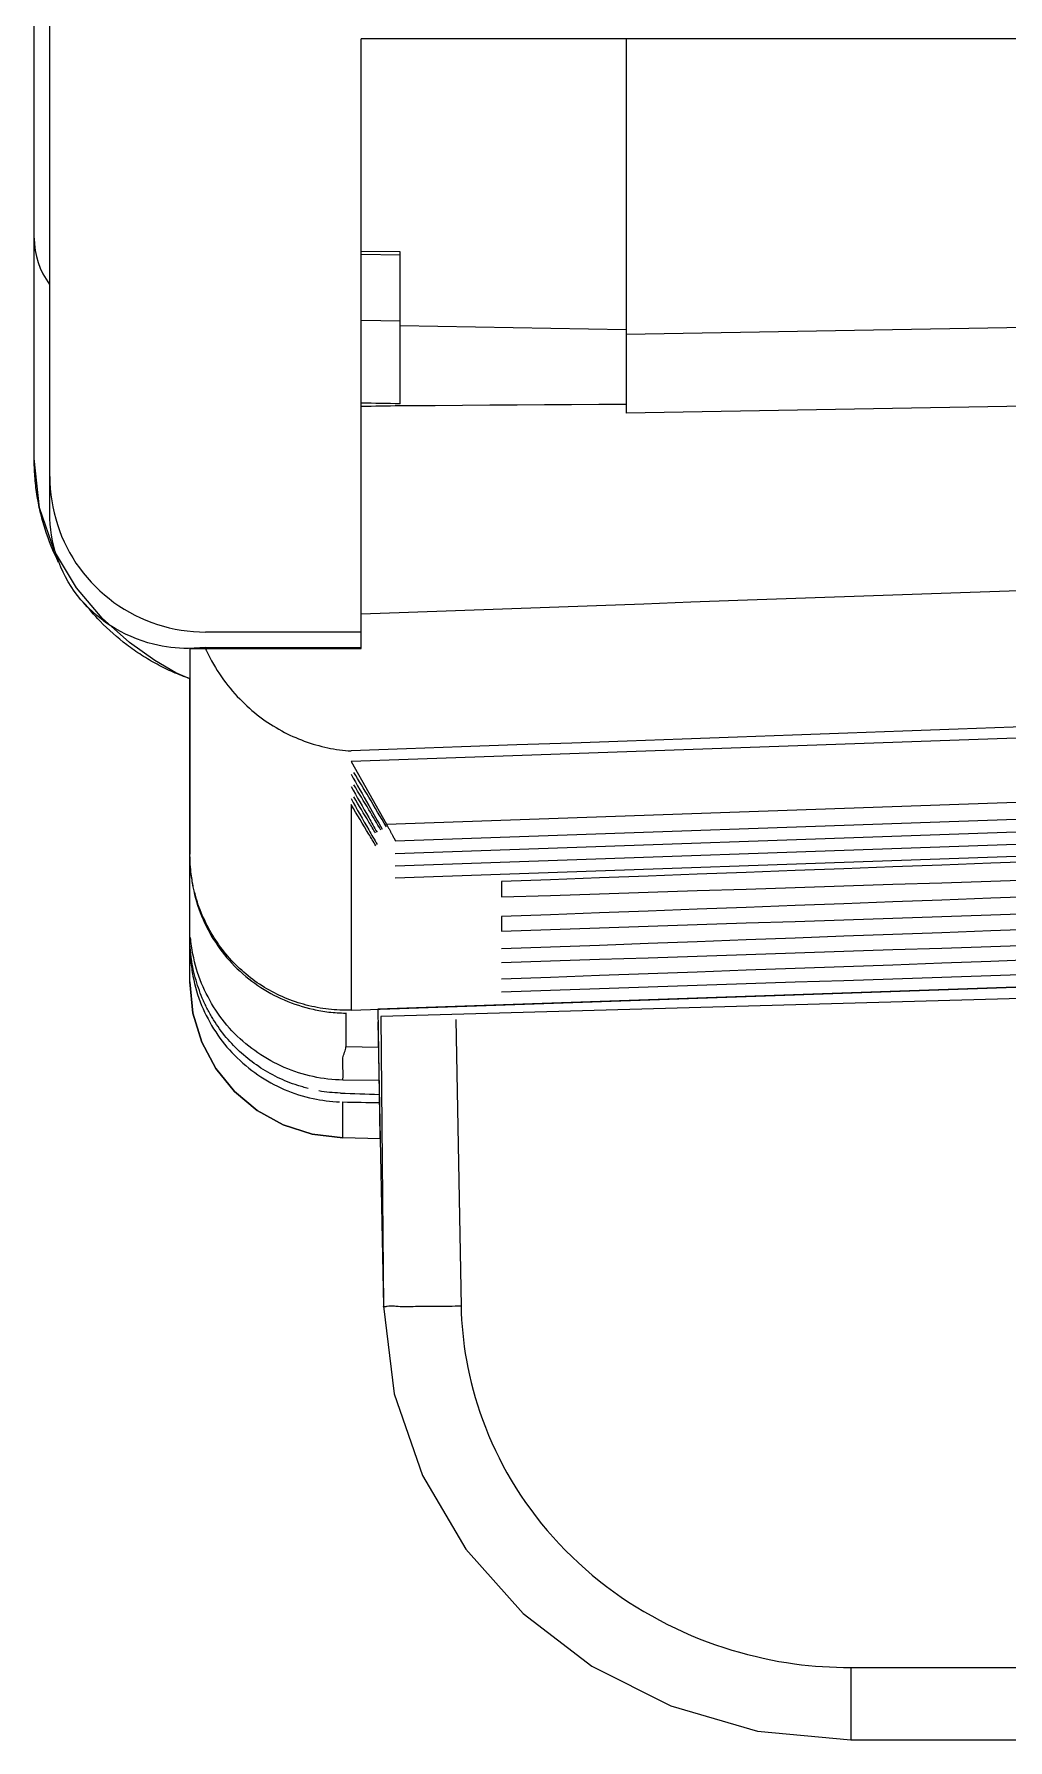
# Model space of a CAD drawing. Header units: metres. Extents: x 0 to 595, y 0 to 842.
# Drawn here: x 184.83 to 199.01, y 497.81 to 522.65 of the extents above; entities that cross this region are included whole.
import ezdxf

# ---------------------------------------------------------------- set-up
doc = ezdxf.new("R2010")
doc.units = ezdxf.units.M
doc.layers.add('SCHEMATICS', color=7, linetype='Continuous')

msp = doc.modelspace()

# ---------------------------------------------------------------- linework, layer by layer
at = {"layer": 'SCHEMATICS', "color": 7}
for p, q in [((185.06, 515.67), (185.06, 737.973)), ((184.832, 516.469), (184.832, 737.031)), ((184.832, 516.469), (184.832, 737.031)), ((208.418, 522.578), (189.594, 522.578)), ((189.594, 513.701), (189.594, 522.578)), ((193.449, 522.578), (193.449, 517.129)), ((190.16, 519.475), (189.594, 519.484)), ((190.16, 517.262), (190.16, 519.475)), ((190.16, 519.429), (189.594, 519.439)), ((190.16, 518.465), (189.598, 518.477)), ((207.849, 518.522), (193.449, 518.274)), ((193.449, 518.343), (190.16, 518.399)), ((207.849, 517.376), (193.449, 517.129)), ((189.594, 513.939), (187.328, 513.939)), ((187.328, 513.714), (187.077, 513.701)), ((187.093, 513.701), (189.594, 513.701)), ((187.099, 513.701), (187.099, 510.704)), ((187.328, 513.714), (189.594, 513.714)), ((187.099, 508.843), (187.099, 513.26)), ((208.72, 512.729), (189.445, 512.055)), ((189.445, 512.055), (189.96, 511.141)), ((189.96, 511.141), (208.187, 511.781)), ((190.089, 510.899), (208.053, 511.524)), ((189.448, 511.426), (189.448, 508.434)), ((190.089, 510.715), (208.053, 511.345)), ((190.089, 510.536), (208.053, 511.164)), ((190.089, 510.36), (208.053, 510.986)), ((191.635, 510.305), (191.635, 510.081)), ((191.635, 509.796), (191.635, 509.585)), ((189.448, 508.434), (208.188, 509.079)), ((207.504, 509.055), (189.836, 508.447)), ((207.461, 508.838), (189.878, 508.34)), ((189.368, 508.396), (189.368, 507.901)), ((189.836, 508.447), (189.866, 506.585)), ((189.878, 508.34), (189.915, 504.122)), ((190.971, 508.299), (191.048, 504.122)), ((189.837, 508.263), (189.915, 504.122)), ((189.846, 507.889), (189.368, 507.901)), ((189.855, 507.407), (189.327, 507.415)), ((189.327, 506.574), (189.327, 507.096)), ((189.87, 506.56), (189.327, 506.574)), ((189.87, 506.56), (189.327, 506.574)), ((189.866, 506.585), (189.87, 506.56)), ((196.717, 498.859), (200.617, 498.859)), ((196.717, 498.859), (196.717, 497.805)), ((196.717, 497.805), (200.617, 497.805)), ((196.717, 497.805), (200.617, 497.805))]:
    msp.add_line(p, q, dxfattribs=at)
for points in [[(184.832, 519.677), (184.836, 519.587), (184.846, 519.497), (184.864, 519.409), (184.889, 519.322), (184.921, 519.237), (184.96, 519.155), (185.005, 519.077), (185.057, 519.002)], [(190.16, 517.262), (190.089, 517.264), (190.019, 517.266), (189.948, 517.267), (189.878, 517.268), (189.807, 517.27), (189.736, 517.271), (189.665, 517.272), (189.594, 517.274)], [(190.16, 517.233), (190.089, 517.232), (190.019, 517.23), (189.948, 517.229), (189.878, 517.228), (189.807, 517.228), (189.736, 517.227), (189.665, 517.227), (189.594, 517.227)], [(190.273, 517.233), (190.259, 517.233), (190.246, 517.233), (190.232, 517.233), (190.218, 517.233), (190.204, 517.233), (190.19, 517.233), (190.175, 517.233), (190.16, 517.233)], [(193.449, 517.255), (193.052, 517.253), (192.655, 517.251), (192.259, 517.249), (191.862, 517.246), (191.465, 517.243), (191.068, 517.239), (190.67, 517.236), (190.273, 517.233)], [(187.099, 513.26), (186.896, 513.348), (186.589, 513.523), (186.218, 513.787), (185.824, 514.14), (185.448, 514.584), (185.13, 515.12), (184.911, 515.748), (184.832, 516.469)], [(184.842, 516.207), (184.84, 516.239), (184.838, 516.272), (184.836, 516.305), (184.835, 516.338), (184.834, 516.371), (184.833, 516.404), (184.832, 516.437), (184.832, 516.469)], [(184.872, 515.95), (184.867, 515.981), (184.863, 516.012), (184.858, 516.044), (184.855, 516.076), (184.851, 516.109), (184.848, 516.141), (184.845, 516.174), (184.842, 516.207)], [(185.06, 516.205), (185.062, 516.116), (185.067, 516.027), (185.076, 515.939), (185.088, 515.851), (185.104, 515.763), (185.123, 515.676), (185.146, 515.589), (185.172, 515.504)], [(184.921, 515.692), (184.914, 515.723), (184.907, 515.754), (184.901, 515.786), (184.895, 515.818), (184.889, 515.85), (184.883, 515.883), (184.877, 515.916), (184.872, 515.95)], [(184.993, 515.438), (184.983, 515.47), (184.973, 515.501), (184.963, 515.533), (184.954, 515.565), (184.946, 515.596), (184.937, 515.628), (184.929, 515.66), (184.921, 515.692)], [(185.163, 515.038), (185.139, 515.114), (185.118, 515.192), (185.1, 515.27), (185.086, 515.35), (185.074, 515.43), (185.066, 515.51), (185.062, 515.59), (185.06, 515.67)], [(185.172, 515.504), (185.2, 515.42), (185.232, 515.337), (185.268, 515.255), (185.306, 515.175), (185.348, 515.097), (185.393, 515.02), (185.441, 514.945), (185.492, 514.873)], [(185.189, 514.952), (185.16, 515.011), (185.133, 515.071), (185.106, 515.131), (185.081, 515.192), (185.057, 515.253), (185.035, 515.314), (185.013, 515.376), (184.993, 515.438)], [(185.463, 514.473), (185.416, 514.537), (185.371, 514.604), (185.329, 514.672), (185.29, 514.742), (185.253, 514.814), (185.22, 514.887), (185.19, 514.962), (185.163, 515.038)], [(185.492, 514.873), (185.545, 514.802), (185.602, 514.733), (185.661, 514.667), (185.723, 514.603), (185.788, 514.541), (185.854, 514.482), (185.923, 514.426), (185.994, 514.372)], [(202.97, 514.677), (201.983, 514.642), (200.996, 514.606), (200.009, 514.571), (199.022, 514.536), (198.035, 514.502), (197.048, 514.467), (196.06, 514.432), (195.073, 514.398)], [(185.939, 514.036), (185.873, 514.081), (185.808, 514.13), (185.745, 514.181), (185.684, 514.235), (185.625, 514.291), (185.568, 514.35), (185.514, 514.41), (185.463, 514.473)], [(185.791, 514.098), (185.759, 514.132), (185.728, 514.167), (185.697, 514.201), (185.667, 514.236), (185.636, 514.271), (185.606, 514.306), (185.577, 514.341), (185.548, 514.377)], [(185.994, 514.372), (186.067, 514.321), (186.142, 514.273), (186.219, 514.228), (186.298, 514.186), (186.378, 514.147), (186.459, 514.111), (186.543, 514.079), (186.628, 514.05)], [(195.073, 514.398), (194.389, 514.373), (193.704, 514.348), (193.019, 514.323), (192.334, 514.299), (191.649, 514.274), (190.964, 514.249), (190.279, 514.224), (189.594, 514.2)], [(186.181, 513.752), (186.13, 513.793), (186.079, 513.834), (186.029, 513.876), (185.98, 513.919), (185.932, 513.962), (185.884, 514.007), (185.837, 514.052), (185.791, 514.098)], [(186.569, 513.763), (186.485, 513.785), (186.403, 513.811), (186.322, 513.841), (186.242, 513.873), (186.164, 513.909), (186.087, 513.948), (186.012, 513.991), (185.939, 514.036)], [(186.628, 514.05), (186.713, 514.024), (186.799, 514.002), (186.885, 513.983), (186.973, 513.967), (187.061, 513.955), (187.15, 513.946), (187.239, 513.941), (187.328, 513.939)], [(187.077, 513.701), (187.013, 513.702), (186.95, 513.705), (186.886, 513.71), (186.822, 513.717), (186.758, 513.725), (186.695, 513.736), (186.632, 513.748), (186.569, 513.763)], [(186.396, 513.603), (186.369, 513.621), (186.341, 513.639), (186.314, 513.657), (186.287, 513.676), (186.261, 513.695), (186.234, 513.714), (186.207, 513.733), (186.181, 513.752)], [(186.622, 513.47), (186.593, 513.486), (186.565, 513.501), (186.536, 513.517), (186.508, 513.534), (186.48, 513.55), (186.452, 513.567), (186.424, 513.585), (186.396, 513.603)], [(187.326, 513.701), (187.328, 513.697), (187.33, 513.693), (187.331, 513.689), (187.333, 513.685), (187.334, 513.681), (187.336, 513.677), (187.338, 513.672), (187.339, 513.668)], [(187.339, 513.668), (187.363, 513.618), (187.388, 513.569), (187.414, 513.52), (187.442, 513.472), (187.47, 513.425), (187.498, 513.378), (187.528, 513.332), (187.559, 513.286)], [(186.856, 513.355), (186.826, 513.369), (186.796, 513.382), (186.767, 513.396), (186.737, 513.41), (186.708, 513.424), (186.679, 513.439), (186.651, 513.454), (186.622, 513.47)], [(187.099, 513.26), (187.069, 513.271), (187.038, 513.282), (187.008, 513.293), (186.978, 513.305), (186.947, 513.316), (186.917, 513.329), (186.886, 513.342), (186.856, 513.355)], [(187.559, 513.286), (187.589, 513.243), (187.62, 513.201), (187.652, 513.16), (187.684, 513.12), (187.718, 513.08), (187.752, 513.041), (187.788, 513.003), (187.824, 512.965)], [(187.824, 512.965), (187.858, 512.931), (187.893, 512.897), (187.928, 512.863), (187.965, 512.83), (188.002, 512.797), (188.04, 512.766), (188.079, 512.734), (188.118, 512.704)], [(188.118, 512.704), (188.156, 512.676), (188.194, 512.649), (188.233, 512.623), (188.272, 512.597), (188.312, 512.572), (188.353, 512.548), (188.394, 512.524), (188.435, 512.5)], [(202.295, 512.667), (201.492, 512.638), (200.69, 512.609), (199.887, 512.581), (199.084, 512.552), (198.28, 512.523), (197.477, 512.494), (196.674, 512.465), (195.87, 512.436)], [(188.435, 512.5), (188.475, 512.479), (188.515, 512.458), (188.556, 512.439), (188.597, 512.42), (188.639, 512.402), (188.68, 512.384), (188.722, 512.368), (188.764, 512.352)], [(188.764, 512.352), (188.807, 512.337), (188.849, 512.322), (188.892, 512.309), (188.934, 512.296), (188.977, 512.285), (189.02, 512.274), (189.063, 512.263), (189.106, 512.254)], [(195.87, 512.436), (195.068, 512.408), (194.265, 512.379), (193.462, 512.351), (192.659, 512.323), (191.856, 512.295), (191.053, 512.267), (190.251, 512.239), (189.448, 512.21)], [(189.106, 512.254), (189.148, 512.246), (189.19, 512.238), (189.233, 512.231), (189.276, 512.225), (189.319, 512.22), (189.362, 512.216), (189.405, 512.212), (189.448, 512.21)], [(189.445, 511.872), (189.477, 511.814), (189.509, 511.757), (189.541, 511.7), (189.574, 511.643), (189.606, 511.586), (189.638, 511.529), (189.67, 511.472), (189.702, 511.415)], [(189.705, 511.534), (189.677, 511.579), (189.65, 511.624), (189.622, 511.669), (189.595, 511.714), (189.568, 511.759), (189.541, 511.805), (189.514, 511.85), (189.487, 511.896)], [(189.445, 511.692), (189.477, 511.635), (189.509, 511.578), (189.541, 511.522), (189.574, 511.465), (189.606, 511.408), (189.638, 511.352), (189.67, 511.295), (189.702, 511.238)], [(189.705, 511.352), (189.677, 511.397), (189.65, 511.443), (189.622, 511.488), (189.595, 511.534), (189.568, 511.579), (189.541, 511.624), (189.514, 511.67), (189.487, 511.715)], [(189.705, 511.171), (189.677, 511.217), (189.65, 511.263), (189.622, 511.309), (189.595, 511.355), (189.567, 511.4), (189.54, 511.446), (189.513, 511.492), (189.487, 511.538)], [(189.96, 511.102), (189.928, 511.156), (189.896, 511.21), (189.864, 511.264), (189.832, 511.318), (189.8, 511.372), (189.768, 511.426), (189.737, 511.48), (189.705, 511.534)], [(189.445, 511.514), (189.477, 511.457), (189.509, 511.399), (189.541, 511.342), (189.574, 511.286), (189.606, 511.229), (189.638, 511.172), (189.67, 511.116), (189.702, 511.059)], [(189.705, 510.998), (189.672, 511.051), (189.64, 511.104), (189.608, 511.158), (189.576, 511.211), (189.544, 511.265), (189.512, 511.318), (189.48, 511.372), (189.448, 511.426)], [(189.702, 511.415), (189.726, 511.371), (189.751, 511.327), (189.775, 511.284), (189.8, 511.24), (189.825, 511.197), (189.849, 511.154), (189.874, 511.111), (189.898, 511.067)], [(189.88, 511.055), (189.858, 511.092), (189.837, 511.129), (189.815, 511.166), (189.793, 511.203), (189.771, 511.24), (189.749, 511.277), (189.727, 511.315), (189.705, 511.352)], [(189.702, 511.238), (189.717, 511.211), (189.731, 511.184), (189.746, 511.157), (189.761, 511.13), (189.777, 511.103), (189.792, 511.077), (189.807, 511.05), (189.823, 511.024)], [(189.702, 511.059), (189.718, 511.032), (189.733, 511.005), (189.748, 510.978), (189.764, 510.951), (189.779, 510.924), (189.794, 510.898), (189.809, 510.871), (189.825, 510.845)], [(189.801, 511.009), (189.789, 511.029), (189.777, 511.05), (189.765, 511.07), (189.753, 511.091), (189.741, 511.111), (189.729, 511.131), (189.717, 511.151), (189.705, 511.171)], [(189.96, 511.141), (189.965, 511.131), (189.97, 511.122), (189.975, 511.112), (189.981, 511.102), (189.987, 511.093), (189.992, 511.083), (189.998, 511.073), (190.003, 511.063)], [(190.003, 511.063), (190.008, 511.054), (190.012, 511.046), (190.017, 511.037), (190.021, 511.029), (190.026, 511.021), (190.03, 511.013), (190.035, 511.005), (190.039, 510.998)], [(189.804, 510.828), (189.791, 510.849), (189.779, 510.871), (189.766, 510.892), (189.754, 510.913), (189.741, 510.934), (189.729, 510.955), (189.717, 510.976), (189.705, 510.998)], [(190.039, 510.998), (190.043, 510.991), (190.046, 510.983), (190.05, 510.976), (190.053, 510.969), (190.057, 510.962), (190.06, 510.955), (190.064, 510.949), (190.067, 510.943)], [(190.067, 510.943), (190.069, 510.94), (190.07, 510.936), (190.072, 510.933), (190.074, 510.929), (190.077, 510.926), (190.079, 510.922), (190.081, 510.917), (190.084, 510.912)], [(190.084, 510.912), (190.085, 510.91), (190.086, 510.907), (190.088, 510.905), (190.089, 510.903), (190.09, 510.901), (190.09, 510.9), (190.09, 510.899), (190.089, 510.899)], [(187.124, 510.372), (187.119, 510.408), (187.115, 510.444), (187.111, 510.481), (187.107, 510.518), (187.105, 510.555), (187.103, 510.591), (187.101, 510.628), (187.101, 510.665)], [(203.028, 510.731), (202.316, 510.705), (201.603, 510.678), (200.891, 510.652), (200.179, 510.625), (199.467, 510.598), (198.755, 510.572), (198.043, 510.545), (197.331, 510.518)], [(187.11, 510.443), (187.113, 510.416), (187.117, 510.389), (187.121, 510.362), (187.125, 510.334), (187.129, 510.307), (187.134, 510.281), (187.139, 510.254), (187.144, 510.228)], [(187.153, 510.21), (187.149, 510.23), (187.145, 510.25), (187.141, 510.27), (187.137, 510.291), (187.133, 510.311), (187.13, 510.332), (187.127, 510.352), (187.124, 510.372)], [(197.331, 510.518), (196.619, 510.492), (195.907, 510.466), (195.195, 510.44), (194.483, 510.413), (193.771, 510.386), (193.059, 510.359), (192.347, 510.332), (191.635, 510.305)], [(197.331, 510.266), (198.043, 510.289), (198.755, 510.313), (199.467, 510.336), (200.179, 510.359), (200.891, 510.383), (201.603, 510.406), (202.316, 510.43), (203.028, 510.454)], [(187.144, 510.228), (187.155, 510.173), (187.167, 510.119), (187.18, 510.066), (187.195, 510.013), (187.211, 509.961), (187.229, 509.909), (187.248, 509.857), (187.268, 509.806)], [(187.197, 510.047), (187.191, 510.068), (187.185, 510.088), (187.179, 510.109), (187.174, 510.129), (187.168, 510.15), (187.163, 510.17), (187.158, 510.19), (187.153, 510.21)], [(187.315, 509.742), (187.297, 509.779), (187.28, 509.816), (187.264, 509.854), (187.249, 509.892), (187.234, 509.93), (187.221, 509.969), (187.208, 510.008), (187.197, 510.047)], [(191.635, 510.081), (192.347, 510.104), (193.059, 510.128), (193.771, 510.151), (194.483, 510.174), (195.195, 510.197), (195.907, 510.22), (196.619, 510.243), (197.331, 510.266)], [(203.028, 510.221), (202.316, 510.194), (201.603, 510.168), (200.891, 510.141), (200.179, 510.115), (199.467, 510.088), (198.755, 510.062), (198.043, 510.035), (197.331, 510.009)], [(187.268, 509.806), (187.29, 509.755), (187.313, 509.704), (187.337, 509.654), (187.363, 509.605), (187.389, 509.556), (187.416, 509.508), (187.445, 509.462), (187.475, 509.416)], [(197.331, 510.009), (196.619, 509.982), (195.907, 509.956), (195.195, 509.929), (194.483, 509.903), (193.771, 509.877), (193.059, 509.85), (192.347, 509.823), (191.635, 509.796)], [(197.331, 509.774), (198.043, 509.798), (198.755, 509.822), (199.467, 509.846), (200.179, 509.869), (200.891, 509.893), (201.603, 509.916), (202.316, 509.939), (203.028, 509.963)], [(187.476, 509.454), (187.453, 509.488), (187.431, 509.522), (187.41, 509.558), (187.389, 509.594), (187.369, 509.63), (187.35, 509.667), (187.332, 509.704), (187.315, 509.742)], [(191.635, 509.585), (192.347, 509.609), (193.059, 509.633), (193.771, 509.656), (194.483, 509.68), (195.195, 509.703), (195.907, 509.726), (196.619, 509.75), (197.331, 509.774)], [(197.331, 509.535), (196.619, 509.509), (195.907, 509.482), (195.195, 509.455), (194.483, 509.429), (193.771, 509.402), (193.059, 509.376), (192.347, 509.35), (191.635, 509.325)], [(203.028, 509.745), (202.316, 509.719), (201.603, 509.692), (200.891, 509.665), (200.179, 509.639), (199.467, 509.612), (198.755, 509.586), (198.043, 509.561), (197.331, 509.535)], [(187.099, 509.364), (187.099, 509.337), (187.1, 509.309), (187.101, 509.281), (187.102, 509.253), (187.104, 509.225), (187.106, 509.197), (187.108, 509.17), (187.11, 509.142)], [(187.121, 509.182), (187.119, 509.201), (187.117, 509.22), (187.115, 509.239), (187.113, 509.258), (187.111, 509.278), (187.108, 509.298), (187.107, 509.318), (187.105, 509.337)], [(187.144, 509.247), (187.137, 509.277), (187.131, 509.308), (187.126, 509.339), (187.122, 509.37), (187.118, 509.401), (187.114, 509.432), (187.111, 509.463), (187.108, 509.493)], [(187.475, 509.416), (187.505, 509.37), (187.536, 509.326), (187.569, 509.282), (187.603, 509.239), (187.638, 509.197), (187.674, 509.156), (187.711, 509.116), (187.749, 509.076)], [(187.677, 509.188), (187.65, 509.219), (187.623, 509.251), (187.597, 509.284), (187.572, 509.317), (187.547, 509.35), (187.522, 509.385), (187.499, 509.419), (187.476, 509.454)], [(191.635, 509.127), (192.347, 509.151), (193.059, 509.174), (193.771, 509.197), (194.483, 509.221), (195.195, 509.244), (195.907, 509.268), (196.619, 509.291), (197.331, 509.314)], [(197.331, 509.314), (198.043, 509.337), (198.755, 509.361), (199.467, 509.384), (200.179, 509.408), (200.891, 509.431), (201.603, 509.455), (202.316, 509.479), (203.028, 509.504)], [(203.028, 509.301), (202.316, 509.275), (201.603, 509.249), (200.891, 509.222), (200.179, 509.196), (199.467, 509.17), (198.755, 509.143), (198.043, 509.117), (197.331, 509.09)], [(187.11, 509.142), (187.113, 509.116), (187.117, 509.089), (187.121, 509.062), (187.125, 509.035), (187.129, 509.009), (187.134, 508.982), (187.139, 508.955), (187.144, 508.929)], [(187.189, 508.869), (187.178, 508.908), (187.167, 508.946), (187.158, 508.985), (187.149, 509.024), (187.14, 509.064), (187.133, 509.103), (187.127, 509.142), (187.121, 509.182)], [(187.268, 508.823), (187.248, 508.875), (187.229, 508.927), (187.211, 508.979), (187.195, 509.032), (187.18, 509.085), (187.167, 509.139), (187.155, 509.193), (187.144, 509.247)], [(187.916, 508.959), (187.884, 508.986), (187.853, 509.013), (187.823, 509.041), (187.793, 509.069), (187.763, 509.097), (187.734, 509.127), (187.705, 509.157), (187.677, 509.188)], [(187.749, 509.076), (187.788, 509.037), (187.829, 508.999), (187.87, 508.962), (187.912, 508.925), (187.955, 508.891), (187.999, 508.857), (188.043, 508.824), (188.088, 508.793)], [(197.331, 509.09), (196.619, 509.065), (195.907, 509.039), (195.195, 509.014), (194.483, 508.988), (193.771, 508.962), (193.059, 508.936), (192.347, 508.91), (191.635, 508.883)], [(197.331, 508.891), (198.043, 508.915), (198.755, 508.939), (199.467, 508.963), (200.179, 508.987), (200.891, 509.011), (201.603, 509.035), (202.316, 509.059), (203.028, 509.082)], [(189.327, 506.574), (188.877, 506.625), (188.458, 506.761), (188.079, 506.972), (187.75, 507.25), (187.478, 507.585), (187.273, 507.968), (187.144, 508.39), (187.099, 508.843)], [(187.099, 508.843), (187.144, 508.39), (187.273, 507.968), (187.478, 507.585), (187.75, 507.25), (188.079, 506.972), (188.458, 506.761), (188.877, 506.625), (189.327, 506.574)], [(187.144, 508.929), (187.155, 508.874), (187.167, 508.82), (187.18, 508.766), (187.195, 508.713), (187.211, 508.66), (187.229, 508.608), (187.248, 508.555), (187.268, 508.503)], [(187.296, 508.571), (187.28, 508.608), (187.265, 508.644), (187.251, 508.681), (187.237, 508.719), (187.224, 508.756), (187.211, 508.794), (187.2, 508.831), (187.189, 508.869)], [(187.475, 508.435), (187.445, 508.482), (187.416, 508.529), (187.389, 508.577), (187.363, 508.625), (187.337, 508.674), (187.313, 508.723), (187.29, 508.773), (187.268, 508.823)], [(188.184, 508.765), (188.149, 508.787), (188.114, 508.809), (188.08, 508.833), (188.046, 508.856), (188.013, 508.881), (187.98, 508.906), (187.948, 508.932), (187.916, 508.959)], [(188.088, 508.793), (188.134, 508.762), (188.18, 508.732), (188.227, 508.703), (188.275, 508.676), (188.323, 508.65), (188.372, 508.626), (188.421, 508.603), (188.472, 508.582)], [(191.635, 508.702), (192.347, 508.725), (193.059, 508.748), (193.771, 508.772), (194.483, 508.796), (195.195, 508.82), (195.907, 508.843), (196.619, 508.867), (197.331, 508.891)], [(187.365, 508.429), (187.355, 508.446), (187.346, 508.463), (187.337, 508.481), (187.329, 508.499), (187.32, 508.517), (187.312, 508.536), (187.304, 508.554), (187.296, 508.571)], [(188.479, 508.614), (188.441, 508.63), (188.403, 508.647), (188.366, 508.665), (188.329, 508.684), (188.292, 508.703), (188.256, 508.723), (188.22, 508.744), (188.184, 508.765)], [(188.472, 508.582), (188.523, 508.561), (188.575, 508.541), (188.627, 508.522), (188.679, 508.505), (188.732, 508.488), (188.785, 508.473), (188.838, 508.459), (188.892, 508.447)], [(188.793, 508.508), (188.753, 508.518), (188.713, 508.529), (188.673, 508.541), (188.634, 508.554), (188.595, 508.568), (188.556, 508.583), (188.517, 508.598), (188.479, 508.614)], [(187.268, 508.503), (187.29, 508.453), (187.313, 508.404), (187.337, 508.355), (187.363, 508.306), (187.389, 508.257), (187.416, 508.21), (187.445, 508.163), (187.475, 508.116)], [(187.444, 508.292), (187.433, 508.309), (187.423, 508.325), (187.412, 508.342), (187.402, 508.359), (187.392, 508.376), (187.383, 508.393), (187.374, 508.411), (187.365, 508.429)], [(187.629, 508.036), (187.604, 508.066), (187.579, 508.097), (187.555, 508.129), (187.532, 508.161), (187.509, 508.193), (187.487, 508.226), (187.465, 508.259), (187.444, 508.292)], [(187.749, 508.091), (187.711, 508.131), (187.674, 508.173), (187.638, 508.215), (187.603, 508.258), (187.569, 508.301), (187.536, 508.346), (187.505, 508.39), (187.475, 508.435)], [(189.118, 508.446), (189.076, 508.451), (189.035, 508.457), (188.993, 508.463), (188.953, 508.471), (188.912, 508.479), (188.872, 508.488), (188.832, 508.497), (188.793, 508.508)], [(188.892, 508.447), (188.921, 508.44), (188.95, 508.434), (188.978, 508.429), (189.007, 508.423), (189.035, 508.419), (189.064, 508.414), (189.093, 508.41), (189.121, 508.406)], [(189.448, 508.434), (189.406, 508.433), (189.364, 508.432), (189.323, 508.432), (189.281, 508.434), (189.24, 508.436), (189.199, 508.438), (189.158, 508.442), (189.118, 508.446)], [(189.121, 508.406), (189.152, 508.403), (189.183, 508.4), (189.214, 508.398), (189.245, 508.395), (189.276, 508.394), (189.306, 508.392), (189.337, 508.391), (189.368, 508.391)], [(187.475, 508.116), (187.505, 508.07), (187.536, 508.025), (187.569, 507.981), (187.603, 507.938), (187.638, 507.896), (187.674, 507.855), (187.711, 507.815), (187.749, 507.777)], [(188.088, 507.812), (188.043, 507.844), (187.999, 507.876), (187.955, 507.909), (187.912, 507.944), (187.87, 507.979), (187.829, 508.015), (187.788, 508.053), (187.749, 508.091)], [(187.851, 507.806), (187.822, 507.833), (187.793, 507.86), (187.764, 507.888), (187.736, 507.917), (187.709, 507.946), (187.682, 507.975), (187.655, 508.005), (187.629, 508.036)], [(188.101, 507.613), (188.068, 507.635), (188.036, 507.658), (188.004, 507.681), (187.973, 507.705), (187.942, 507.729), (187.911, 507.754), (187.881, 507.78), (187.851, 507.806)], [(188.472, 507.599), (188.421, 507.622), (188.372, 507.645), (188.323, 507.67), (188.275, 507.696), (188.227, 507.723), (188.18, 507.752), (188.134, 507.781), (188.088, 507.812)], [(189.327, 507.737), (189.331, 507.758), (189.337, 507.778), (189.344, 507.799), (189.351, 507.819), (189.357, 507.839), (189.363, 507.859), (189.367, 507.88), (189.368, 507.901)], [(187.749, 507.777), (187.788, 507.738), (187.829, 507.699), (187.87, 507.662), (187.912, 507.626), (187.955, 507.59), (187.999, 507.556), (188.043, 507.523), (188.088, 507.491)], [(188.374, 507.454), (188.339, 507.472), (188.304, 507.49), (188.269, 507.509), (188.235, 507.528), (188.201, 507.548), (188.167, 507.569), (188.134, 507.59), (188.101, 507.613)], [(188.892, 507.465), (188.838, 507.477), (188.785, 507.49), (188.732, 507.505), (188.679, 507.521), (188.627, 507.538), (188.575, 507.557), (188.523, 507.578), (188.472, 507.599)], [(189.327, 507.577), (189.327, 507.597), (189.326, 507.617), (189.325, 507.637), (189.324, 507.658), (189.323, 507.679), (189.323, 507.699), (189.324, 507.718), (189.327, 507.737)], [(189.327, 507.415), (189.327, 507.435), (189.328, 507.455), (189.328, 507.475), (189.329, 507.495), (189.329, 507.515), (189.329, 507.535), (189.328, 507.556), (189.327, 507.577)], [(188.088, 507.491), (188.134, 507.461), (188.18, 507.432), (188.227, 507.403), (188.275, 507.376), (188.323, 507.35), (188.372, 507.324), (188.421, 507.301), (188.472, 507.278)], [(188.669, 507.335), (188.631, 507.348), (188.593, 507.362), (188.556, 507.376), (188.519, 507.39), (188.482, 507.405), (188.445, 507.421), (188.409, 507.437), (188.374, 507.454)], [(188.821, 507.292), (188.801, 507.297), (188.782, 507.302), (188.762, 507.308), (188.743, 507.314), (188.724, 507.319), (188.706, 507.325), (188.687, 507.33), (188.669, 507.335)], [(189.327, 507.415), (189.273, 507.416), (189.218, 507.419), (189.163, 507.423), (189.108, 507.429), (189.054, 507.436), (188.999, 507.444), (188.946, 507.454), (188.892, 507.465)], [(188.472, 507.278), (188.523, 507.257), (188.575, 507.237), (188.627, 507.219), (188.679, 507.202), (188.732, 507.186), (188.785, 507.171), (188.838, 507.158), (188.892, 507.146)], [(188.892, 507.146), (188.94, 507.136), (188.987, 507.127), (189.036, 507.12), (189.084, 507.113), (189.133, 507.108), (189.182, 507.103), (189.231, 507.099), (189.279, 507.096)], [(189.289, 507.226), (189.25, 507.227), (189.211, 507.229), (189.171, 507.232), (189.132, 507.235), (189.093, 507.239), (189.054, 507.244), (189.015, 507.25), (188.975, 507.257)], [(189.289, 507.226), (189.36, 507.223), (189.431, 507.22), (189.502, 507.217), (189.573, 507.215), (189.644, 507.213), (189.715, 507.21), (189.786, 507.208), (189.858, 507.206)], [(189.327, 507.096), (189.394, 507.094), (189.461, 507.093), (189.527, 507.092), (189.594, 507.091), (189.661, 507.09), (189.728, 507.089), (189.795, 507.088), (189.862, 507.086)], [(189.915, 504.122), (190.073, 502.844), (190.483, 501.655), (191.116, 500.582), (191.948, 499.648), (192.951, 498.879), (194.097, 498.299), (195.362, 497.933), (196.717, 497.805)], [(189.915, 504.122), (190.073, 502.844), (190.483, 501.655), (191.116, 500.582), (191.948, 499.648), (192.951, 498.879), (194.097, 498.299), (195.362, 497.933), (196.717, 497.805)], [(189.971, 504.117), (189.961, 504.115), (189.951, 504.112), (189.941, 504.111), (189.933, 504.11), (189.926, 504.111), (189.92, 504.113), (189.916, 504.116), (189.915, 504.122)], [(190.131, 504.115), (190.114, 504.116), (190.096, 504.118), (190.079, 504.12), (190.061, 504.122), (190.041, 504.122), (190.02, 504.122), (189.997, 504.121), (189.971, 504.117)], [(190.381, 504.115), (190.348, 504.113), (190.316, 504.112), (190.283, 504.111), (190.251, 504.11), (190.22, 504.11), (190.189, 504.111), (190.159, 504.112), (190.131, 504.115)], [(190.697, 504.117), (190.658, 504.117), (190.619, 504.117), (190.579, 504.117), (190.54, 504.117), (190.501, 504.117), (190.461, 504.116), (190.421, 504.116), (190.381, 504.115)], [(191.048, 504.122), (191.003, 504.121), (190.959, 504.12), (190.915, 504.119), (190.871, 504.118), (190.827, 504.118), (190.783, 504.117), (190.74, 504.117), (190.697, 504.117)], [(191.048, 504.122), (191.05, 504.023), (191.054, 503.925), (191.061, 503.826), (191.07, 503.728), (191.08, 503.63), (191.093, 503.532), (191.108, 503.434), (191.124, 503.336)], [(191.124, 503.336), (191.144, 503.227), (191.167, 503.117), (191.192, 503.009), (191.22, 502.9), (191.251, 502.793), (191.284, 502.685), (191.319, 502.579), (191.357, 502.473)], [(191.357, 502.473), (191.4, 502.359), (191.446, 502.245), (191.494, 502.133), (191.545, 502.021), (191.599, 501.911), (191.655, 501.801), (191.714, 501.693), (191.775, 501.586)], [(191.775, 501.586), (191.843, 501.477), (191.913, 501.369), (191.985, 501.262), (192.06, 501.158), (192.138, 501.055), (192.218, 500.953), (192.3, 500.854), (192.385, 500.757)], [(192.385, 500.757), (192.475, 500.66), (192.566, 500.565), (192.661, 500.473), (192.757, 500.382), (192.855, 500.293), (192.956, 500.206), (193.058, 500.122), (193.163, 500.04)], [(193.163, 500.04), (193.269, 499.962), (193.376, 499.886), (193.485, 499.813), (193.595, 499.743), (193.707, 499.675), (193.821, 499.61), (193.936, 499.547), (194.053, 499.487)], [(194.053, 499.487), (194.166, 499.431), (194.28, 499.378), (194.395, 499.327), (194.512, 499.279), (194.63, 499.233), (194.749, 499.191), (194.869, 499.151), (194.989, 499.114)], [(194.989, 499.114), (195.101, 499.081), (195.214, 499.051), (195.327, 499.022), (195.441, 498.996), (195.555, 498.971), (195.67, 498.949), (195.785, 498.93), (195.9, 498.912)], [(195.9, 498.912), (196.001, 498.9), (196.103, 498.889), (196.205, 498.88), (196.307, 498.872), (196.409, 498.867), (196.512, 498.862), (196.614, 498.86), (196.717, 498.859)]]:
    msp.add_lwpolyline(points, dxfattribs=at)

doc.saveas('drawing.dxf')
